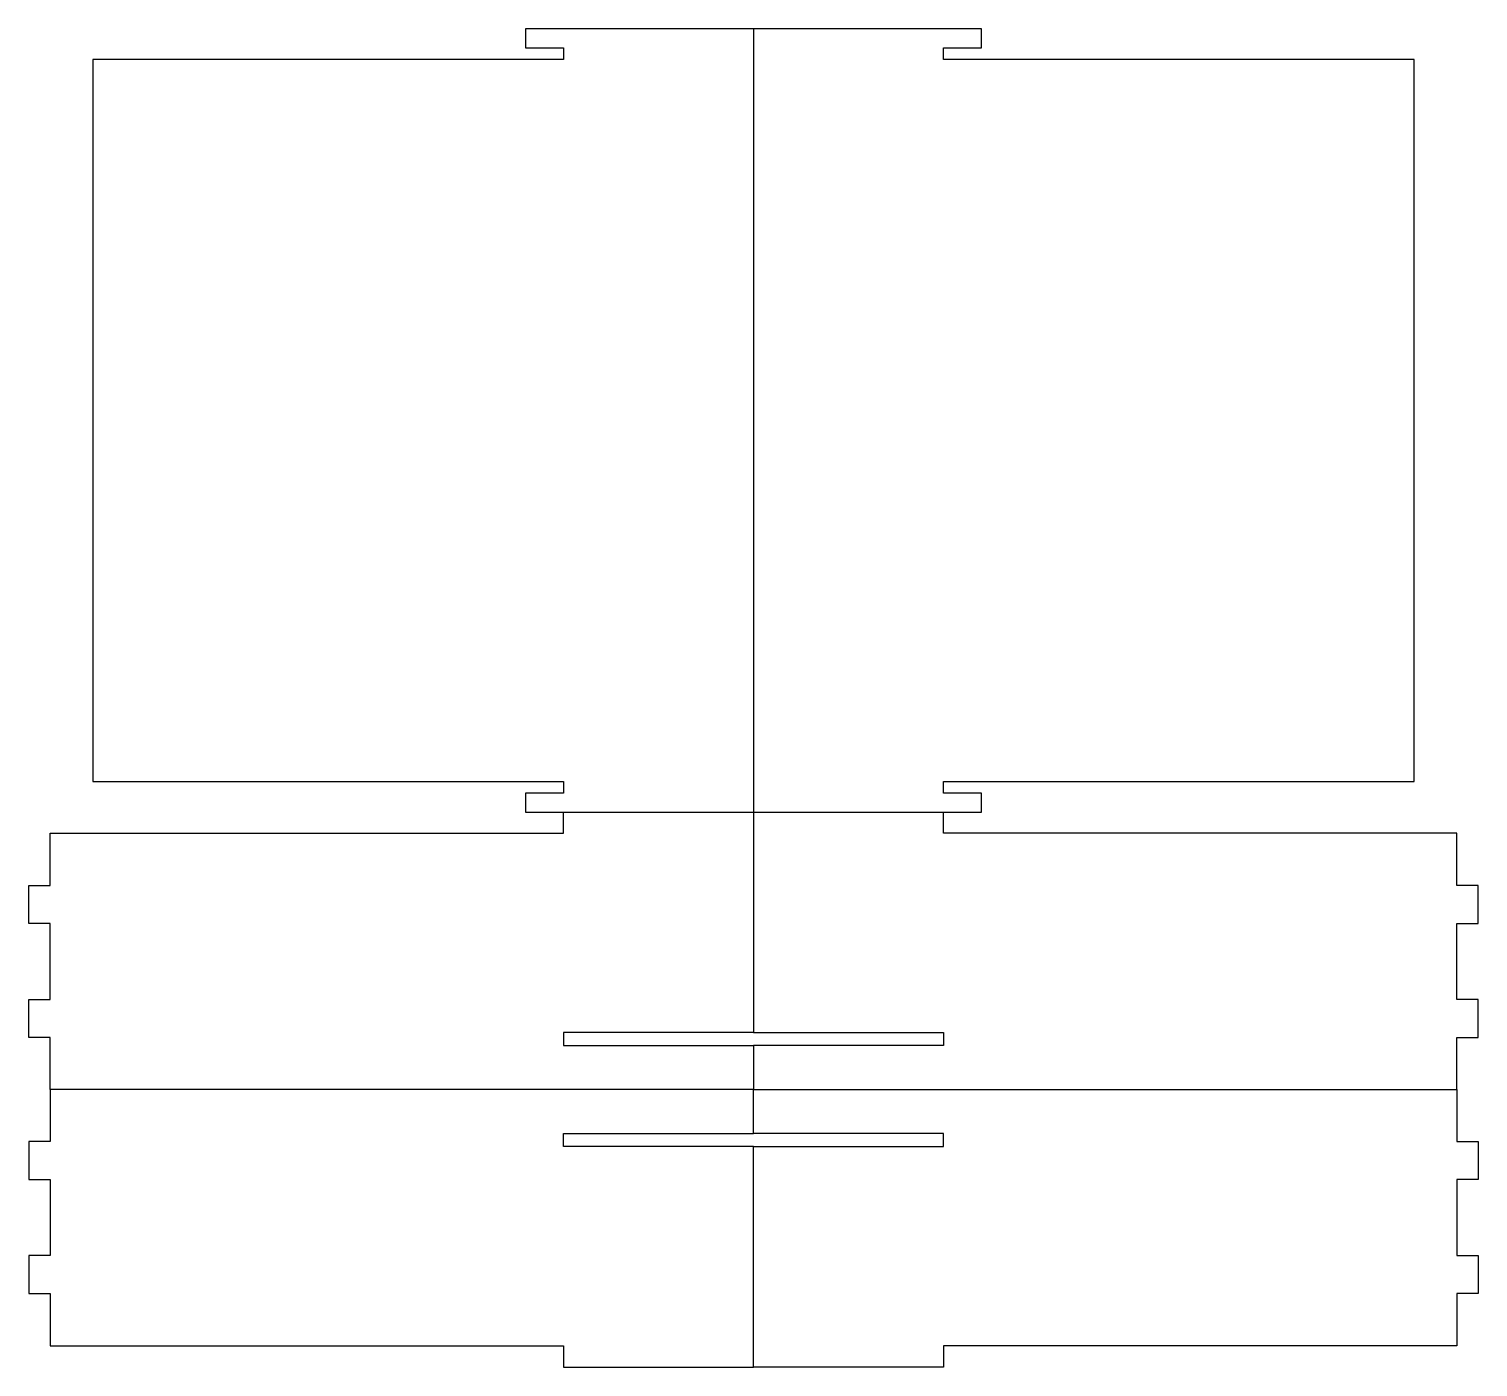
# Model space of a CAD drawing. Header units: millimetres. Extents: x -19 to 362, y -356 to -4.
import ezdxf

# ---------------------------------------------------------------- set-up
doc = ezdxf.new("R2010")
doc.units = ezdxf.units.MM
doc.layers.get('0').update_dxf_attribs({"lineweight": 25, "true_color": 0xffffff})

msp = doc.modelspace()

# ---------------------------------------------------------------- linework, layer by layer
for p, q in [((171.84, -3.91), (111.84, -3.91)), ((111.84, -3.91), (111.84, -8.91)), ((171.84, -3.91), (171.84, -209.91)), ((231.84, -3.91), (171.84, -3.91)), ((231.84, -8.91), (231.84, -3.91)), ((111.84, -8.91), (121.84, -8.91)), ((121.84, -8.91), (121.84, -11.91)), ((221.84, -11.91), (221.84, -8.91)), ((221.84, -8.91), (231.84, -8.91)), ((121.84, -11.91), (-1.96, -11.91)), ((-1.96, -11.91), (-1.96, -201.91)), ((345.64, -11.91), (221.84, -11.91)), ((345.64, -201.91), (345.64, -11.91)), ((-1.96, -201.91), (121.84, -201.91)), ((121.84, -201.91), (121.84, -204.91)), ((221.84, -204.91), (221.84, -201.91)), ((221.84, -201.91), (345.64, -201.91)), ((121.84, -204.91), (111.84, -204.91)), ((111.84, -204.91), (111.84, -209.91)), ((231.84, -204.91), (221.84, -204.91)), ((231.84, -209.91), (231.84, -204.91)), ((111.84, -209.91), (171.84, -209.91)), ((121.84, -215.51), (121.84, -209.91)), ((171.84, -209.91), (171.84, -267.91)), ((171.84, -209.91), (231.84, -209.91)), ((221.84, -215.51), (221.84, -209.91)), ((-13.16, -229.21), (-13.16, -215.51)), ((-13.16, -215.51), (121.84, -215.51)), ((356.84, -215.51), (221.84, -215.51)), ((356.84, -229.21), (356.84, -215.51)), ((-18.76, -239.21), (-18.76, -229.21)), ((-18.76, -229.21), (-13.16, -229.21)), ((362.44, -229.21), (356.84, -229.21)), ((362.44, -239.21), (362.44, -229.21)), ((-13.16, -239.21), (-18.76, -239.21)), ((-13.16, -259.21), (-13.16, -239.21)), ((356.84, -259.21), (356.84, -239.21)), ((356.84, -239.21), (362.44, -239.21)), ((-18.76, -269.21), (-18.76, -259.21)), ((-18.76, -259.21), (-13.16, -259.21)), ((362.44, -259.21), (356.84, -259.21)), ((362.44, -269.21), (362.44, -259.21)), ((-13.16, -269.21), (-18.76, -269.21)), ((-13.16, -282.91), (-13.16, -269.21)), ((171.84, -267.91), (121.84, -267.91)), ((121.84, -267.91), (121.84, -271.36)), ((171.84, -267.91), (221.84, -267.91)), ((221.84, -267.91), (221.84, -271.36)), ((356.84, -282.91), (356.84, -269.21)), ((356.84, -269.21), (362.44, -269.21)), ((121.84, -271.36), (171.84, -271.36)), ((221.84, -271.36), (171.84, -271.36)), ((171.84, -271.36), (171.84, -282.91)), ((-13.16, -282.91), (-13.16, -296.61)), ((171.84, -282.91), (-13.16, -282.91)), ((171.84, -294.46), (171.84, -282.91)), ((171.84, -282.91), (356.84, -282.91)), ((356.84, -282.91), (356.84, -296.61)), ((-13.16, -296.61), (-18.76, -296.61)), ((-18.76, -296.61), (-18.76, -306.61)), ((121.84, -294.46), (171.84, -294.46)), ((121.84, -297.91), (121.84, -294.46)), ((221.84, -294.46), (171.84, -294.46)), ((221.84, -297.91), (221.84, -294.46)), ((356.84, -296.61), (362.44, -296.61)), ((362.44, -296.61), (362.44, -306.61)), ((171.84, -297.91), (121.84, -297.91)), ((171.84, -355.91), (171.84, -297.91)), ((171.84, -297.91), (221.84, -297.91)), ((-18.76, -306.61), (-13.16, -306.61)), ((-13.16, -306.61), (-13.16, -326.61)), ((362.44, -306.61), (356.84, -306.61)), ((356.84, -306.61), (356.84, -326.61)), ((-13.16, -326.61), (-18.76, -326.61)), ((-18.76, -326.61), (-18.76, -336.61)), ((356.84, -326.61), (362.44, -326.61)), ((362.44, -326.61), (362.44, -336.61)), ((-18.76, -336.61), (-13.16, -336.61)), ((-13.16, -336.61), (-13.16, -350.31)), ((362.44, -336.61), (356.84, -336.61)), ((356.84, -336.61), (356.84, -350.31)), ((-13.16, -350.31), (121.84, -350.31)), ((121.84, -350.31), (121.84, -355.91)), ((356.84, -350.31), (221.84, -350.31)), ((221.84, -350.31), (221.84, -355.91)), ((121.84, -355.91), (171.84, -355.91)), ((221.84, -355.91), (171.84, -355.91))]:
    msp.add_line(p, q)

doc.saveas('drawing.dxf')
